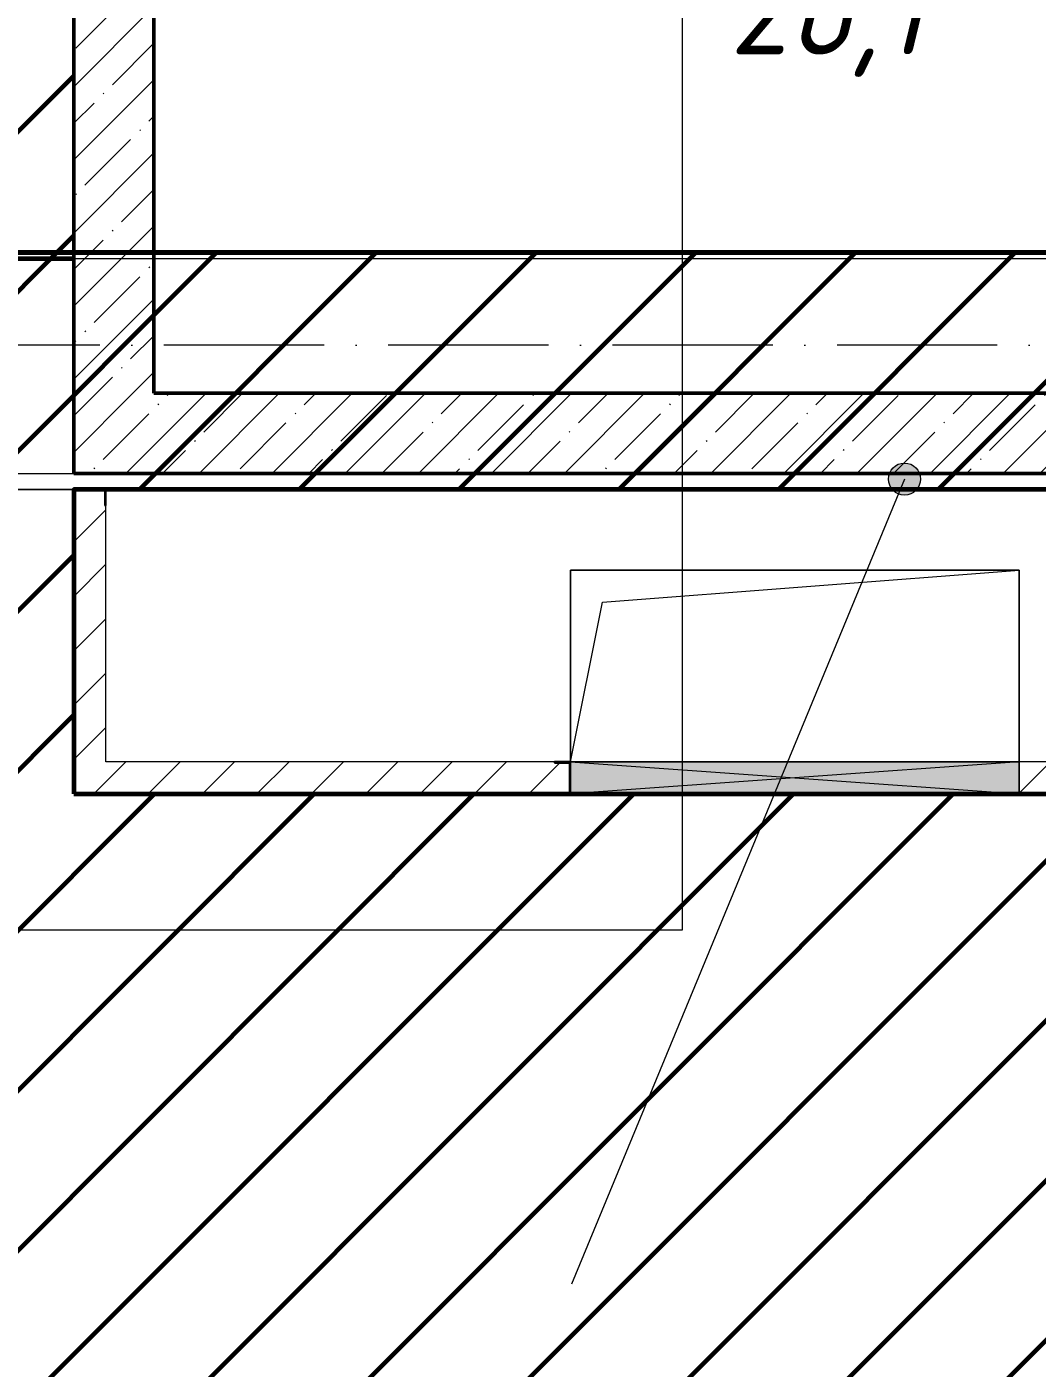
# Model space of a CAD drawing. Header units: millimetres. Extents: x -606178 to 312196, y -19338 to 632709.
# Drawn here: x -329127 to -325975, y 495834 to 500018 of the extents above; entities that cross this region are included whole.
import ezdxf

# ---------------------------------------------------------------- set-up
doc = ezdxf.new("R2010")
doc.units = ezdxf.units.MM
doc.linetypes.add('50_200_ШТРИХ_1Т_ш5_п1_п1_', pattern=[700, 500, -100, 0, -100])
for name, color, linetype, lineweight in [('6.4.1) Окр пт с инж. ПТ2.16', 3, 'Continuous', 60), ('6.4.3) Окр пт с инж. ПТ2.3', 150, 'Continuous', 60), ('A-DETL-GENF-OTLN', 7, 'Continuous', 9), ('A-FLOR-____-OTLN', 7, 'Continuous', 9), ('A-GENM-____-MCUT', 7, 'Continuous', 25), ('A-GENM-____-OTLN', 7, 'Continuous', 9), ('A-GENM-____-OTLN-1', 7, 'Continuous', 25), ('A-GLAZ-____-OTLN', 7, 'Continuous', 9), ('A-WALL-____-MCUT-1', 7, 'Continuous', 9), ('A-WALL-____-MCUT-2', 7, 'Continuous', 50), ('A-WALL-____-PATT-1', 7, 'Continuous', 9), ('A-WALL-FNSH-MCUT-1', 7, 'Continuous', 9), ('G-____-____-TEXT', 7, 'Continuous', 9), ('S-GRID-____-OTLN-1', 7, '50_200_ШТРИХ_1Т_ш5_п1_п1_', 9)]:
    doc.layers.add(name, color=color, linetype=linetype, lineweight=lineweight)
doc.layers.add('A-AREA-IDEN-1', color=7, linetype='Continuous', lineweight=9, true_color=0x000000)
doc.layers.add('G-____-____-SYMB-1', color=9, linetype='Continuous', lineweight=9, true_color=0x808080)
doc.styles.add('ISOCPEUR_I', font='isocpeui.ttf', dxfattribs={"width": 0.9, "height": 2.5})
pattern_1 = [(45, (-425830.77, 451794.26), (-84.85281, 84.85281), [])]
pattern_2 = [(45, (-425830.77, 451794.26), (-114.04925, 114.04925), []), (45, (-425716.72, 451794.26), (-114.04925, 114.04925), [201.612, -40.322, 3.353, -36.97])]

# ---------------------------------------------------------------- blocks, each defined once
blk = doc.blocks.new('154_Фахверк_СКБ_Швеллер - Тип_100_4010-27736299-АР1_План отверстий 1 этажа в осях 1-64_А-ГГ')
at = {"layer": 'A-GENM-____-MCUT'}
for p, q in [((175, 50), (125, 50)), ((125, 50), (125, -50)), ((128, 47), (175, 47)), ((128, -47), (128, 47)), ((175, 47), (175, 50)), ((125, -50), (175, -50)), ((175, -47), (128, -47)), ((175, -50), (175, -47))]:
    blk.add_line(p, q, dxfattribs=at)
blk = doc.blocks.new('154_Фахверк_СКБ_Швеллер - Тип_100_3600-28132032-АР1_План отверстий 1 этажа в осях 1-64_А-ГГ')
at = {"layer": 'A-GENM-____-MCUT'}
for p, q in [((175, 50), (125, 50)), ((125, 50), (125, -50)), ((128, 47), (175, 47)), ((128, -47), (128, 47)), ((175, 47), (175, 50)), ((125, -50), (175, -50)), ((175, -47), (128, -47)), ((175, -50), (175, -47))]:
    blk.add_line(p, q, dxfattribs=at)
blk = doc.blocks.new('AR_Отверстие прямоугольное _в плите_ - AR_Отверстие прямоугольное _в плите_-30602937-АР1_План отверстий 1 этажа в осях 1-64_А-ГГ')
at = {"layer": 'A-GENM-____-OTLN'}
for p, q in [((700, 300), (-700, 300)), ((-700, 300), (-700, -298.2)), ((-600, 200), (700, 300)), ((700, -298.2), (700, 300)), ((-699.6, -298.2), (-600, 200))]:
    blk.add_line(p, q, dxfattribs=at)
blk = doc.blocks.new('AR_Отверстие прямоугольное _в стене__БезПР - AR_Отверстие прямоугольное _в стене__БезПР-36428191-АР1_План отверстий 1 этажа в осях 1-64_А-ГГ')
at = {"layer": 'A-GLAZ-____-OTLN'}
blk.add_hatch(color=256, dxfattribs=at).paths.add_polyline_path([(700, -50), (700, 50), (-700, 50), (-700, -50), (-136.9, -50)], flags=0)
at = {"layer": 'A-DETL-GENF-OTLN'}
for p, q in [((-700, -50), (-700, 50)), ((-700, 50), (700, 50)), ((700, 50), (-700, -50)), ((-700, 50), (700, -50)), ((700, 50), (-700, 50)), ((-700, 50), (-700, -50)), ((700, 50), (700, -50)), ((700, -50), (700, 50)), ((700, -50), (-700, -50)), ((-700, -50), (700, -50))]:
    blk.add_line(p, q, dxfattribs=at)
at = {"layer": 'A-GLAZ-____-OTLN'}
blk.add_line((700, 50), (-700, 50), dxfattribs=at)
blk = doc.blocks.new('DET_L_Линия разрыва - М100-27490010-АР1_План отверстий 1 этажа в осях 1-64_А-ГГ')
at = {"layer": 'A-DETL-GENF-OTLN'}
blk.add_line((14100, 0), (0, 0), dxfattribs=at)
blk = doc.blocks.new('154_Фахверк_СКБ_Швеллер - Тип_100_4010-27736299-АР1_План отверстий 1 этажа в осях 1-64_Ю-ЯЯ')
at = {"layer": 'A-GENM-____-MCUT'}
for p, q in [((175, 50), (125, 50)), ((125, 50), (125, -50)), ((128, 47), (175, 47)), ((128, -47), (128, 47)), ((175, 47), (175, 50)), ((125, -50), (175, -50)), ((175, -47), (128, -47)), ((175, -50), (175, -47))]:
    blk.add_line(p, q, dxfattribs=at)
blk = doc.blocks.new('154_Фахверк_СКБ_Швеллер - Тип_100_3600-28132032-АР1_План отверстий 1 этажа в осях 1-64_Ю-ЯЯ')
at = {"layer": 'A-GENM-____-MCUT'}
for p, q in [((175, 50), (125, 50)), ((125, 50), (125, -50)), ((128, 47), (175, 47)), ((128, -47), (128, 47)), ((175, 47), (175, 50)), ((125, -50), (175, -50)), ((175, -47), (128, -47)), ((175, -50), (175, -47))]:
    blk.add_line(p, q, dxfattribs=at)
blk = doc.blocks.new('AR_Отверстие прямоугольное _в плите_ - AR_Отверстие прямоугольное _в плите_-30602937-АР1_План отверстий 1 этажа в осях 1-64_Ю-ЯЯ')
at = {"layer": 'A-GENM-____-OTLN'}
for p, q in [((700, 300), (-700, 300)), ((-700, 300), (-700, -298.2)), ((-600, 200), (700, 300)), ((700, -298.2), (700, 300)), ((-699.6, -298.2), (-600, 200))]:
    blk.add_line(p, q, dxfattribs=at)
blk = doc.blocks.new('AR_Отверстие прямоугольное _в стене__БезПР - AR_Отверстие прямоугольное _в стене__БезПР-36428191-АР1_План отверстий 1 этажа в осях 1-64_Ю-ЯЯ')
at = {"layer": 'A-GLAZ-____-OTLN'}
blk.add_hatch(color=256, dxfattribs=at).paths.add_polyline_path([(700, -50), (700, 50), (-700, 50), (-700, -50), (-135.4, -50)], flags=0)
at = {"layer": 'A-DETL-GENF-OTLN'}
for p, q in [((-700, -50), (-700, 50)), ((-700, 50), (700, 50)), ((700, 50), (-700, -50)), ((-700, 50), (700, -50)), ((700, 50), (-700, 50)), ((-700, 50), (-700, -50)), ((700, 50), (700, -50)), ((700, -50), (700, 50)), ((700, -50), (-700, -50)), ((-700, -50), (700, -50))]:
    blk.add_line(p, q, dxfattribs=at)
at = {"layer": 'A-GLAZ-____-OTLN'}
blk.add_line((700, 50), (-700, 50), dxfattribs=at)

msp = doc.modelspace()

# ---------------------------------------------------------------- hatches: boundary and pattern name
at = {"layer": '6.4.3) Окр пт с инж. ПТ2.3'}
h = msp.add_hatch(dxfattribs=at)
h.set_pattern_fill('ANSI31', color=256, scale=111)
h.paths.add_polyline_path([(-332580.7712, 501875.3011), (-332580.7712, 503075.3011), (-332580.7712, 503475.3011), (-336580.7712, 503475.3011), (-337080.7712, 503475.3011), (-338565.7712, 503475.3011), (-338935.7712, 503475.3011), (-339385.7712, 503475.3011), (-339615.7712, 503475.3011), (-339665.7712, 503475.3011), (-340765.7712, 503475.3011), (-340815.7712, 503475.3011), (-341015.7712, 503475.3011), (-341065.7712, 503475.3011), (-342430.7712, 503475.3011), (-342830.7712, 503475.3011), (-342830.7712, 503175.3011), (-344150.7712, 503175.3011), (-344150.7712, 504475.3011), (-343900.7712, 504475.3011), (-343500.7712, 504475.3011), (-343030.7712, 504475.3011), (-343030.7712, 505525.3011), (-343030.7712, 505925.3011), (-343030.7712, 507225.3011), (-344480.7712, 507225.3011), (-344830.7712, 507225.3011), (-344830.7712, 507975.3011), (-344830.7712, 508275.3011), (-344830.7712, 509975.3011), (-344480.7712, 509975.3011), (-343430.7712, 509975.3011), (-343430.7712, 510075.3011), (-343430.7712, 510275.3011), (-343430.7712, 510975.3011), (-343430.7712, 511175.3011), (-343430.7712, 511890.3011), (-344130.7712, 511890.3011), (-344530.7712, 511890.3011), (-345530.7712, 511890.3011), (-345580.7712, 511890.3011), (-346480.7712, 511890.3011), (-346880.7712, 511890.3011), (-347630.7712, 511890.3011), (-347630.7712, 511675.3011), (-347630.7712, 511175.3011), (-348130.7712, 511175.3011), (-348130.7712, 507475.3011), (-347830.7712, 507475.3011), (-347830.7712, 506975.3011), (-348130.7712, 506975.3011), (-348130.7712, 504475.3011), (-347230.7712, 504475.3011), (-347230.7712, 502675.3011), (-348130.7712, 502675.3011), (-348130.7712, 499550.3011), (-347230.7712, 499550.3011), (-347230.7712, 499295.4397), (-338230.7712, 499295.4397), (-338080.7712, 499595.4397), (-337780.7712, 498995.4397), (-337630.7712, 499295.4397), (-328980.7712, 499295.4397), (-328980.7712, 500125.3011), (-332580.7712, 500125.3011)])
h.paths.add_polyline_path([(-343570.7712, 506185.3011), (-343770.7712, 506185.3011), (-343770.7712, 506385.3011), (-343570.7712, 506385.3011)], flags=16)
h.paths.add_polyline_path([(-343530.7712, 510975.3011), (-343730.7712, 510975.3011), (-343730.7712, 511175.3011), (-343530.7712, 511175.3011)], flags=16)
h = msp.add_hatch(dxfattribs=at)
h.set_pattern_fill('ANSI31', color=256, scale=111)
h.paths.add_polyline_path([(-324580.7712, 494225.3011), (-325080.7712, 494225.3011), (-325080.7712, 494725.3011), (-324580.7712, 494725.3011), (-324580.7712, 497525.3011), (-324836.7712, 497525.3011), (-324836.7712, 497625.3011), (-328980.7712, 497625.3011), (-328980.7712, 498575.3011), (-324580.7712, 498575.3011), (-324580.7712, 499314.185), (-337180.7712, 499314.185), (-337180.7712, 488775.3011), (-336580.7712, 488775.3011), (-336580.7712, 488175.3011), (-324580.7712, 488175.3011), (-324580.7712, 488875.3011), (-325080.7712, 488875.3011), (-325080.7712, 489375.3011), (-324580.7712, 489375.3011)])
h.paths.add_polyline_path([(-331930.7712, 493875.3011), (-333130.7712, 493875.3011), (-333130.7712, 495760.3011), (-331930.7712, 495760.3011)], flags=16)
h.paths.add_polyline_path([(-332080.7712, 489375.3011), (-332080.7712, 488875.3011), (-332580.7712, 488875.3011), (-332580.7712, 489375.3011)], flags=16)
h.paths.add_polyline_path([(-336580.7712, 494225.3011), (-337080.7712, 494225.3011), (-337080.7712, 494725.3011), (-336580.7712, 494725.3011)], flags=16)
h.paths.add_polyline_path([(-336580.7712, 494775.3011), (-337080.7712, 494775.3011), (-337080.7712, 495275.3011), (-336580.7712, 495275.3011)], flags=16)
h.paths.add_polyline_path([(-332080.7712, 498075.3011), (-332580.7712, 498075.3011), (-332580.7712, 498575.3011), (-332080.7712, 498575.3011)], flags=16)
h.paths.add_polyline_path([(-332630.7712, 498625.3011), (-333130.7712, 498625.3011), (-333130.7712, 499125.3011), (-332630.7712, 499125.3011)], flags=16)
h.paths.add_polyline_path([(-336580.7712, 497725.3011), (-337080.7712, 497725.3011), (-337080.7712, 498225.3011), (-336580.7712, 498225.3011)], flags=16)
at = {"layer": 'A-WALL-____-PATT-1'}
h = msp.add_hatch(dxfattribs=at)
h.set_pattern_fill('FP_13', color=256, style=0, pattern_type=2)
h.set_pattern_definition(pattern_2)
h.paths.add_polyline_path([(-328730.7712, 498875.3011), (-328730.7712, 501525.3011), (-328980.7712, 501525.3011), (-328980.7712, 498875.3011)], flags=0)
h = msp.add_hatch(dxfattribs=at)
h.set_pattern_fill('FP_27', color=256, style=0, pattern_type=2)
h.set_pattern_definition(pattern_2)
h.paths.add_polyline_path([(-328730.7712, 498875.3011), (-328730.7712, 499295.4397), (-328980.7712, 499295.4397), (-328980.7712, 498875.3011)], flags=0)
h = msp.add_hatch(dxfattribs=at)
h.set_pattern_fill('FP_27', color=256, style=0, pattern_type=2)
h.set_pattern_definition(pattern_2)
h.paths.add_polyline_path([(-324580.7712, 498625.3011), (-324580.7712, 498875.3011), (-328980.7712, 498875.3011), (-328980.7712, 498625.3011), (-325100.2569, 498625.3011)], flags=0)
h = msp.add_hatch(dxfattribs=at)
h.set_pattern_fill('FP_13', color=256, style=0, pattern_type=2)
h.set_pattern_definition(pattern_2)
h.paths.add_polyline_path([(-324580.7712, 498625.3011), (-324580.7712, 498875.3011), (-328980.7712, 498875.3011), (-328980.7712, 498625.3011), (-325098.6419, 498625.3011)], flags=0)
h = msp.add_hatch(dxfattribs=at)
h.set_pattern_fill('FP_4', color=256, style=0, pattern_type=2)
h.set_pattern_definition(pattern_1)
h.paths.add_polyline_path([(-328980.7712, 497725.3011), (-328880.7712, 497725.3011), (-328880.7712, 498525.3011), (-328883.7712, 498525.3011), (-328883.7712, 498572.3011), (-328977.7712, 498572.3011), (-328977.7712, 498525.3011), (-328980.7712, 498525.3011)], flags=0)
h = msp.add_hatch(dxfattribs=at)
h.set_pattern_fill('FP_4', color=256, style=0, pattern_type=2)
h.set_pattern_definition(pattern_1)
h.paths.add_polyline_path([(-328883.7712, 497725.3011), (-328880.7712, 497725.3011), (-328880.7712, 498525.3011), (-328883.7712, 498525.3011), (-328883.7712, 498572.3011), (-328977.7712, 498572.3011), (-328977.7712, 498525.3011), (-328980.7712, 498525.3011), (-328980.7712, 497725.3011), (-328977.7712, 497725.3011)], flags=0)
h = msp.add_hatch(dxfattribs=at)
h.set_pattern_fill('FP_4', color=256, style=0, pattern_type=2)
h.set_pattern_definition(pattern_1)
h.paths.add_polyline_path([(-324830.7712, 497625.3011), (-324830.7712, 497725.3011), (-326030.7712, 497725.3011), (-326030.7712, 497625.3011), (-325100.2569, 497625.3011)], flags=0)
h.paths.add_polyline_path([(-327480.7712, 497625.3011), (-327480.7712, 497628.3011), (-327433.7712, 497628.3011), (-327433.7712, 497722.3011), (-327480.7712, 497722.3011), (-327480.7712, 497725.3011), (-328980.7712, 497725.3011), (-328980.7712, 497625.3011)], flags=0)
h = msp.add_hatch(dxfattribs=at)
h.set_pattern_fill('FP_4', color=256, style=0, pattern_type=2)
h.set_pattern_definition(pattern_1)
h.paths.add_polyline_path([(-325098.6419, 497625.3011), (-324830.7712, 497625.3011), (-324830.7712, 497725.3011), (-326030.7712, 497725.3011), (-326030.7712, 497625.3011)], flags=0)
h.paths.add_polyline_path([(-327480.7712, 497625.3011), (-327480.7712, 497628.3011), (-327433.7712, 497628.3011), (-327433.7712, 497722.3011), (-327480.7712, 497722.3011), (-327480.7712, 497725.3011), (-328980.7712, 497725.3011), (-328980.7712, 497625.3011)], flags=0)
at = {"layer": 'G-____-____-TEXT'}
h = msp.add_hatch(color=256, dxfattribs=at)
edge = h.paths.add_edge_path(flags=0)
edge.add_arc((-326388.7114, 498607.5978), 50, 0, 360)
h = msp.add_hatch(color=256, dxfattribs=at)
edge = h.paths.add_edge_path(flags=0)
edge.add_arc((-326388.7114, 498607.5978), 50, 0, 360)

# ---------------------------------------------------------------- linework, layer by layer
at = {"layer": '6.4.1) Окр пт с инж. ПТ2.16'}
for points in [[(-348130.7712, 499314.185), (-324580.7712, 499314.185), (-324580.7712, 468375.3011), (-348130.7712, 468375.3011)], [(-348130.7712, 485525.3011), (-324580.7712, 485525.3011), (-324580.7712, 499314.185), (-348130.7712, 499314.185)], [(-328980.7712, 497625.3011), (-324580.7712, 497625.3011), (-324580.7712, 498575.3011), (-328980.7712, 498575.3011)]]:
    msp.add_lwpolyline(points, close=True, dxfattribs=at)
msp.add_lwpolyline([(-347230.7712, 499295.4397), (-328980.7712, 499295.4397)], dxfattribs=at)
at = {"layer": 'A-FLOR-____-OTLN'}
for p, q in [((-332630.7712, 498625.3011), (-328980.7712, 498625.3011)), ((-332630.7712, 498625.3011), (-328980.7712, 498625.3011)), ((-328980.7712, 498575.3011), (-332080.7712, 498575.3011)), ((-328980.7712, 498575.3011), (-332080.7712, 498575.3011)), ((-325080.7712, 498575.3011), (-328880.7712, 498575.3011)), ((-325080.7712, 498575.3011), (-328880.7712, 498575.3011)), ((-327430.7712, 498323.5131), (-326030.7712, 498323.5131)), ((-327430.7712, 497725.3011), (-327430.7712, 498323.5131)), ((-327430.7712, 498323.5131), (-326030.7712, 498323.5131)), ((-327430.7712, 497725.3011), (-327430.7712, 498323.5131)), ((-326030.7712, 498323.5131), (-326030.7712, 497725.3011)), ((-326030.7712, 498323.5131), (-326030.7712, 497725.3011))]:
    msp.add_line(p, q, dxfattribs=at)
at = {"layer": 'A-WALL-____-MCUT-1'}
for p, q in [((-328980.7712, 499295.4397), (-328980.7712, 498625.3011)), ((-328730.7712, 498875.3011), (-328730.7712, 499295.4397)), ((-324580.7712, 498875.3011), (-328730.7712, 498875.3011)), ((-328980.7712, 498625.3011), (-324580.7712, 498625.3011))]:
    msp.add_line(p, q, dxfattribs=at)
at = {"layer": 'A-WALL-____-MCUT-2'}
for p, q in [((-328980.7712, 501775.3011), (-328980.7712, 498625.3011)), ((-328730.7712, 498875.3011), (-328730.7712, 501525.3011)), ((-324580.7712, 498875.3011), (-328730.7712, 498875.3011)), ((-328980.7712, 498625.3011), (-324580.7712, 498625.3011))]:
    msp.add_line(p, q, dxfattribs=at)
at = {"layer": 'A-WALL-FNSH-MCUT-1'}
for p, q in [((-328980.7712, 498525.3011), (-328980.7712, 497625.3011)), ((-328980.7712, 498525.3011), (-328980.7712, 497625.3011)), ((-328880.7712, 497725.3011), (-328880.7712, 498525.3011)), ((-328880.7712, 497725.3011), (-328880.7712, 498525.3011)), ((-327480.7712, 497725.3011), (-328880.7712, 497725.3011)), ((-327480.7712, 497725.3011), (-328880.7712, 497725.3011)), ((-324830.7712, 497725.3011), (-326030.7712, 497725.3011)), ((-324830.7712, 497725.3011), (-326030.7712, 497725.3011)), ((-328980.7712, 497625.3011), (-327480.7712, 497625.3011)), ((-328980.7712, 497625.3011), (-327480.7712, 497625.3011)), ((-326030.7712, 497625.3011), (-324830.7712, 497625.3011)), ((-326030.7712, 497625.3011), (-324830.7712, 497625.3011))]:
    msp.add_line(p, q, dxfattribs=at)
at = {"layer": 'G-____-____-SYMB-1'}
for p, q in [((-327082.5712, 538414.8199), (-327082.5712, 497200.5853)), ((-327082.5712, 501316.433), (-327082.5712, 497200.5853)), ((-327082.5712, 497200.5853), (-343887.7734, 497200.5853)), ((-327082.5712, 497200.5853), (-343887.7734, 497200.5853))]:
    msp.add_line(p, q, dxfattribs=at)
at = {"layer": 'G-____-____-TEXT'}
msp.add_line((-326388.7114, 498607.5978), (-327427.5937, 496096.5108), dxfattribs=at)
msp.add_line((-326388.7114, 498607.5978), (-327427.5937, 496096.5108), dxfattribs=at)
msp.add_circle((-326388.7114, 498607.5978), 50, dxfattribs=at)
msp.add_circle((-326388.7114, 498607.5978), 50, dxfattribs=at)
at = {"layer": 'S-GRID-____-OTLN-1'}
for p, q in [((-321898.6563, 499025.3011), (-332809.5068, 499025.3011)), ((-321898.6563, 499025.3011), (-332809.5068, 499025.3011)), ((-332809.5068, 498575.3011), (-321756.3646, 498575.3011)), ((-332809.5068, 498575.3011), (-321756.3646, 498575.3011))]:
    msp.add_line(p, q, dxfattribs=at)

# ---------------------------------------------------------------- block references
at = {"layer": 'A-DETL-GENF-OTLN', "rotation": 180}
msp.add_blockref('DET_L_Линия разрыва - М100-27490010-АР1_План отверстий 1 этажа в осях 1-64_А-ГГ', (-323530.7712, 499295.4397), dxfattribs=at)
at = {"layer": 'A-GENM-____-OTLN'}
for name in ['AR_Отверстие прямоугольное _в плите_ - AR_Отверстие прямоугольное _в плите_-30602937-АР1_План отверстий 1 этажа в осях 1-64_А-ГГ', 'AR_Отверстие прямоугольное _в плите_ - AR_Отверстие прямоугольное _в плите_-30602937-АР1_План отверстий 1 этажа в осях 1-64_Ю-ЯЯ']:
    msp.add_blockref(name, (-326730.7712, 498023.5131), dxfattribs=at)
at = {"layer": 'A-GENM-____-OTLN-1'}
for name, p, rotation in [('154_Фахверк_СКБ_Швеллер - Тип_100_3600-28132032-АР1_План отверстий 1 этажа в осях 1-64_А-ГГ', (-328930.7712, 498700.3011), 270), ('154_Фахверк_СКБ_Швеллер - Тип_100_3600-28132032-АР1_План отверстий 1 этажа в осях 1-64_Ю-ЯЯ', (-328930.7712, 498700.3011), 270), ('154_Фахверк_СКБ_Швеллер - Тип_100_4010-27736299-АР1_План отверстий 1 этажа в осях 1-64_А-ГГ', (-327305.7712, 497675.3011), 180), ('154_Фахверк_СКБ_Швеллер - Тип_100_4010-27736299-АР1_План отверстий 1 этажа в осях 1-64_Ю-ЯЯ', (-327305.7712, 497675.3011), 180)]:
    msp.add_blockref(name, p, dxfattribs=dict(at, rotation=rotation))
at = {"layer": 'A-GLAZ-____-OTLN'}
for name in ['AR_Отверстие прямоугольное _в стене__БезПР - AR_Отверстие прямоугольное _в стене__БезПР-36428191-АР1_План отверстий 1 этажа в осях 1-64_А-ГГ', 'AR_Отверстие прямоугольное _в стене__БезПР - AR_Отверстие прямоугольное _в стене__БезПР-36428191-АР1_План отверстий 1 этажа в осях 1-64_Ю-ЯЯ']:
    msp.add_blockref(name, (-326730.7712, 497675.3011), dxfattribs=at)

# ---------------------------------------------------------------- texts
at = {"layer": 'A-AREA-IDEN-1', "insert": (-326631.0569, 499861.9155), "char_height": 300, "width": 702, "attachment_point": 8, "line_spacing_factor": 1.139951, "style": 'ISOCPEUR_I'}
msp.add_mtext('\\pxqc,t8.46667,16.93333,25.4,33.86667,42.33333,50.8,59.26667,67.73333,76.2,84.66667,93.13333,101.6,110.06667,118.53333,127,135.46667,143.93333,152.4,160.86667,169.33333,177.8,186.26667,194.73333,203.2,211.66667,220.13333,228.6,237.06667,245.53333,254,262.46667,270.93333;{26,1}', dxfattribs=at)

doc.saveas('drawing.dxf')
